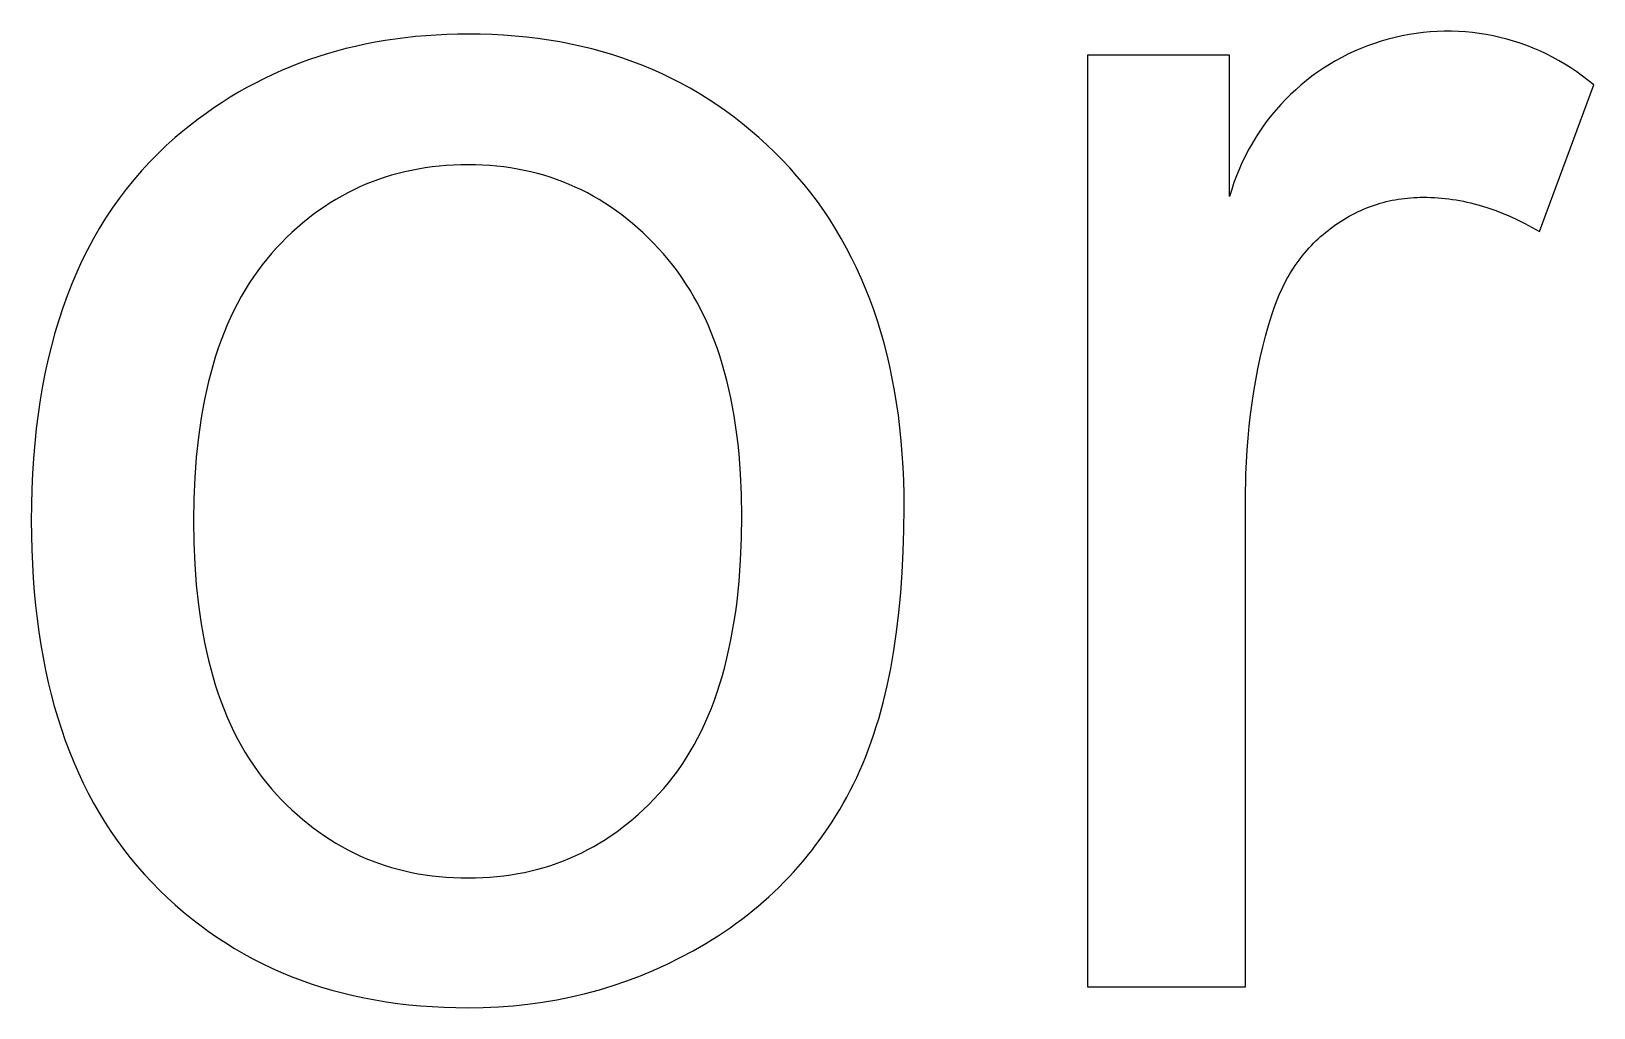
# Model space of a CAD drawing. Extents: x -81 to 81, y -56 to 81.
# Drawn here: x -79.63 to -69.92, y -53.96 to -47.88 of the extents above; entities that cross this region are included whole.
import ezdxf

# ---------------------------------------------------------------- set-up
doc = ezdxf.new("R2010")
doc.units = 0
doc.layers.add('MOSFET', color=7, linetype='CONTINUOUS')

msp = doc.modelspace()

# ---------------------------------------------------------------- linework, layer by layer
at = {"layer": 'MOSFET'}
for p, q in [((-77.6133, -47.9786), (-77.6731, -47.993)), ((-77.5529, -47.9654), (-77.6133, -47.9786)), ((-77.4918, -47.9534), (-77.5529, -47.9654)), ((-77.4301, -47.9427), (-77.4918, -47.9534)), ((-77.3678, -47.9333), (-77.4301, -47.9427)), ((-77.3048, -47.9251), (-77.3678, -47.9333)), ((-77.2412, -47.9182), (-77.3048, -47.9251)), ((-77.1769, -47.9126), (-77.2412, -47.9182)), ((-77.112, -47.9082), (-77.1769, -47.9126)), ((-77.0464, -47.905), (-77.112, -47.9082)), ((-76.9803, -47.9032), (-77.0464, -47.905)), ((-76.9134, -47.9025), (-76.9803, -47.9032)), ((-76.8392, -47.9033), (-76.9134, -47.9025)), ((-76.7658, -47.9056), (-76.8392, -47.9033)), ((-76.6933, -47.9094), (-76.7658, -47.9056)), ((-76.6217, -47.9147), (-76.6933, -47.9094)), ((-76.5509, -47.9216), (-76.6217, -47.9147)), ((-76.4809, -47.93), (-76.5509, -47.9216)), ((-76.4118, -47.94), (-76.4809, -47.93)), ((-76.3436, -47.9514), (-76.4118, -47.94)), ((-76.2762, -47.9644), (-76.3436, -47.9514)), ((-76.2096, -47.9789), (-76.2762, -47.9644)), ((-76.1439, -47.995), (-76.2096, -47.9789)), ((-77.9059, -48.0634), (-77.9625, -48.0841)), ((-77.8487, -48.0439), (-77.9059, -48.0634)), ((-77.7908, -48.0257), (-77.8487, -48.0439)), ((-77.7323, -48.0087), (-77.7908, -48.0257)), ((-77.6731, -47.993), (-77.7323, -48.0087)), ((-76.0791, -48.0126), (-76.1439, -47.995)), ((-76.0151, -48.0317), (-76.0791, -48.0126)), ((-75.9519, -48.0523), (-76.0151, -48.0317)), ((-75.8897, -48.0745), (-75.9519, -48.0523)), ((-75.8282, -48.0982), (-75.8897, -48.0745)), ((-73.0634, -48.0334), (-73.0634, -53.8248)), ((-72.18, -48.0334), (-73.0634, -48.0334)), ((-72.18, -48.9114), (-72.18, -48.0334)), ((-78.1285, -48.1539), (-78.1825, -48.1797)), ((-78.0738, -48.1294), (-78.1285, -48.1539)), ((-78.0185, -48.1061), (-78.0738, -48.1294)), ((-77.9625, -48.0841), (-78.0185, -48.1061)), ((-75.7676, -48.1234), (-75.8282, -48.0982)), ((-75.7079, -48.1501), (-75.7676, -48.1234)), ((-75.649, -48.1784), (-75.7079, -48.1501)), ((-78.3408, -48.2645), (-78.3923, -48.2953)), ((-78.2887, -48.235), (-78.3408, -48.2645)), ((-78.2359, -48.2067), (-78.2887, -48.235)), ((-78.1825, -48.1797), (-78.2359, -48.2067)), ((-75.591, -48.2082), (-75.649, -48.1784)), ((-75.5338, -48.2395), (-75.591, -48.2082)), ((-75.4775, -48.2724), (-75.5338, -48.2395)), ((-70.2549, -49.1295), (-69.9168, -48.2188)), ((-78.4934, -48.3606), (-78.5429, -48.3952)), ((-78.4432, -48.3273), (-78.4934, -48.3606)), ((-78.3923, -48.2953), (-78.4432, -48.3273)), ((-75.422, -48.3068), (-75.4775, -48.2724)), ((-75.3674, -48.3427), (-75.422, -48.3068)), ((-75.3137, -48.3802), (-75.3674, -48.3427)), ((-78.5919, -48.431), (-78.6402, -48.4681)), ((-78.5429, -48.3952), (-78.5919, -48.431)), ((-75.2607, -48.4191), (-75.3137, -48.3802)), ((-75.2087, -48.4596), (-75.2607, -48.4191)), ((-75.1575, -48.5017), (-75.2087, -48.4596)), ((-78.7348, -48.546), (-78.7899, -48.5952)), ((-78.6878, -48.5064), (-78.7348, -48.546)), ((-78.6402, -48.4681), (-78.6878, -48.5064)), ((-75.1071, -48.5452), (-75.1575, -48.5017)), ((-75.0576, -48.5903), (-75.1071, -48.5452)), ((-78.8431, -48.6461), (-78.8947, -48.6985)), ((-78.7899, -48.5952), (-78.8431, -48.6461)), ((-75.0089, -48.6369), (-75.0576, -48.5903)), ((-74.9611, -48.6851), (-75.0089, -48.6369)), ((-78.9444, -48.7526), (-78.9925, -48.8084)), ((-78.8947, -48.6985), (-78.9444, -48.7526)), ((-77.2658, -48.7495), (-77.3077, -48.7586)), ((-77.2235, -48.7414), (-77.2658, -48.7495)), ((-77.1807, -48.7344), (-77.2235, -48.7414)), ((-77.1374, -48.7285), (-77.1807, -48.7344)), ((-77.0936, -48.7237), (-77.1374, -48.7285)), ((-77.0493, -48.7199), (-77.0936, -48.7237)), ((-77.0045, -48.7172), (-77.0493, -48.7199)), ((-76.9592, -48.7156), (-77.0045, -48.7172)), ((-76.9134, -48.7151), (-76.9592, -48.7156)), ((-76.8683, -48.7156), (-76.9134, -48.7151)), ((-76.8237, -48.7172), (-76.8683, -48.7156)), ((-76.7795, -48.7199), (-76.8237, -48.7172)), ((-76.7358, -48.7237), (-76.7795, -48.7199)), ((-76.6926, -48.7286), (-76.7358, -48.7237)), ((-76.6498, -48.7345), (-76.6926, -48.7286)), ((-76.6075, -48.7416), (-76.6498, -48.7345)), ((-76.5656, -48.7497), (-76.6075, -48.7416)), ((-76.5242, -48.7588), (-76.5656, -48.7497)), ((-74.9145, -48.7346), (-74.9611, -48.6851)), ((-74.8694, -48.7852), (-74.9145, -48.7346)), ((-78.9925, -48.8084), (-79.0388, -48.8657)), ((-77.5869, -48.8528), (-77.6248, -48.8705)), ((-77.5485, -48.8361), (-77.5869, -48.8528)), ((-77.5096, -48.8205), (-77.5485, -48.8361)), ((-77.4702, -48.806), (-77.5096, -48.8205)), ((-77.4303, -48.7925), (-77.4702, -48.806)), ((-77.3899, -48.7801), (-77.4303, -48.7925)), ((-77.3491, -48.7689), (-77.3899, -48.7801)), ((-77.3077, -48.7586), (-77.3491, -48.7689)), ((-76.4833, -48.7691), (-76.5242, -48.7588)), ((-76.4428, -48.7805), (-76.4833, -48.7691)), ((-76.4028, -48.7929), (-76.4428, -48.7805)), ((-76.3633, -48.8064), (-76.4028, -48.7929)), ((-76.3242, -48.821), (-76.3633, -48.8064)), ((-76.2856, -48.8367), (-76.3242, -48.821)), ((-76.2474, -48.8534), (-76.2856, -48.8367)), ((-74.8257, -48.837), (-74.8694, -48.7852)), ((-74.7835, -48.89), (-74.8257, -48.837)), ((-79.0833, -48.9247), (-79.1261, -48.9853)), ((-79.0388, -48.8657), (-79.0833, -48.9247)), ((-77.7357, -48.9302), (-77.7717, -48.9523)), ((-77.6992, -48.9092), (-77.7357, -48.9302)), ((-77.6623, -48.8893), (-77.6992, -48.9092)), ((-77.6248, -48.8705), (-77.6623, -48.8893)), ((-76.2098, -48.8713), (-76.2474, -48.8534)), ((-76.1725, -48.8902), (-76.2098, -48.8713)), ((-76.1358, -48.9102), (-76.1725, -48.8902)), ((-76.0995, -48.9313), (-76.1358, -48.9102)), ((-76.0636, -48.9534), (-76.0995, -48.9313)), ((-74.7428, -48.9442), (-74.7835, -48.89)), ((-74.7035, -48.9995), (-74.7428, -48.9442)), ((-71.2438, -48.9539), (-71.2254, -48.9488)), ((-71.2254, -48.9488), (-71.2069, -48.9441)), ((-71.2069, -48.9441), (-71.1882, -48.9397)), ((-71.1882, -48.9397), (-71.1695, -48.9357)), ((-71.1695, -48.9357), (-71.1506, -48.9322)), ((-71.1506, -48.9322), (-71.1316, -48.9289)), ((-71.1316, -48.9289), (-71.1124, -48.9261)), ((-71.1124, -48.9261), (-71.0931, -48.9236)), ((-71.0931, -48.9236), (-71.0737, -48.9216)), ((-71.0737, -48.9216), (-71.0542, -48.9199)), ((-71.0542, -48.9199), (-71.0345, -48.9185)), ((-71.0345, -48.9185), (-71.0147, -48.9176)), ((-71.0147, -48.9176), (-70.9948, -48.917)), ((-70.9948, -48.917), (-70.9748, -48.9168)), ((-70.9748, -48.9168), (-70.9523, -48.917)), ((-70.9523, -48.917), (-70.9298, -48.9177)), ((-70.9298, -48.9177), (-70.9073, -48.9187)), ((-70.9073, -48.9187), (-70.8848, -48.9202)), ((-70.8848, -48.9202), (-70.8623, -48.922)), ((-70.8623, -48.922), (-70.8398, -48.9243)), ((-70.8398, -48.9243), (-70.8173, -48.927)), ((-70.8173, -48.927), (-70.7948, -48.9301)), ((-70.7948, -48.9301), (-70.7723, -48.9337)), ((-70.7723, -48.9337), (-70.7498, -48.9376)), ((-70.7498, -48.9376), (-70.7273, -48.942)), ((-70.7273, -48.942), (-70.7048, -48.9467)), ((-70.7048, -48.9467), (-70.6823, -48.9519)), ((-79.1261, -48.9853), (-79.1672, -49.0476)), ((-77.8766, -49.0249), (-77.9106, -49.0512)), ((-77.8421, -48.9996), (-77.8766, -49.0249)), ((-77.8071, -48.9754), (-77.8421, -48.9996)), ((-77.7717, -48.9523), (-77.8071, -48.9754)), ((-76.0283, -48.9767), (-76.0636, -48.9534)), ((-75.9934, -49.001), (-76.0283, -48.9767)), ((-75.9589, -49.0264), (-75.9934, -49.001)), ((-75.925, -49.0529), (-75.9589, -49.0264)), ((-74.6658, -49.056), (-74.7035, -48.9995)), ((-71.4711, -49.0547), (-71.4544, -49.0446)), ((-71.4544, -49.0446), (-71.4376, -49.035)), ((-71.4376, -49.035), (-71.4206, -49.0257)), ((-71.4206, -49.0257), (-71.4035, -49.0168)), ((-71.4035, -49.0168), (-71.3862, -49.0083)), ((-71.3862, -49.0083), (-71.3689, -49.0002)), ((-71.3689, -49.0002), (-71.3514, -48.9925)), ((-71.3514, -48.9925), (-71.3338, -48.9851)), ((-71.3338, -48.9851), (-71.316, -48.9781)), ((-71.316, -48.9781), (-71.2982, -48.9715)), ((-71.2982, -48.9715), (-71.2802, -48.9652)), ((-71.2802, -48.9652), (-71.262, -48.9594)), ((-71.262, -48.9594), (-71.2438, -48.9539)), ((-70.6823, -48.9519), (-70.6599, -48.9575)), ((-70.6599, -48.9575), (-70.6149, -48.97)), ((-70.6149, -48.97), (-70.5699, -48.9841)), ((-70.5699, -48.9841), (-70.5249, -48.9999)), ((-70.5249, -48.9999), (-70.4799, -49.0174)), ((-70.4799, -49.0174), (-70.4349, -49.0365)), ((-70.4349, -49.0365), (-70.3899, -49.0572)), ((-79.2065, -49.1115), (-79.244, -49.177)), ((-79.1672, -49.0476), (-79.2065, -49.1115)), ((-78.0097, -49.1368), (-78.0418, -49.1674)), ((-77.9772, -49.1072), (-78.0097, -49.1368)), ((-77.9441, -49.0787), (-77.9772, -49.1072)), ((-77.9106, -49.0512), (-77.9441, -49.0787)), ((-75.8914, -49.0805), (-75.925, -49.0529)), ((-75.8584, -49.1091), (-75.8914, -49.0805)), ((-75.8258, -49.1388), (-75.8584, -49.1091)), ((-75.7937, -49.1697), (-75.8258, -49.1388)), ((-74.6295, -49.1137), (-74.6658, -49.056)), ((-74.5947, -49.1725), (-74.6295, -49.1137)), ((-71.5996, -49.148), (-71.5843, -49.1352)), ((-71.5843, -49.1352), (-71.5687, -49.1227)), ((-71.5687, -49.1227), (-71.5528, -49.1104)), ((-71.5528, -49.1104), (-71.5367, -49.0985)), ((-71.5367, -49.0985), (-71.5205, -49.087)), ((-71.5205, -49.087), (-71.5042, -49.0758)), ((-71.5042, -49.0758), (-71.4877, -49.0651)), ((-71.4877, -49.0651), (-71.4711, -49.0547)), ((-70.3899, -49.0572), (-70.3449, -49.0797)), ((-70.3449, -49.0797), (-70.2999, -49.1038)), ((-70.2999, -49.1038), (-70.2549, -49.1295)), ((-79.244, -49.177), (-79.2798, -49.2441)), ((-78.1044, -49.232), (-78.135, -49.2658)), ((-78.0733, -49.1992), (-78.1044, -49.232)), ((-78.0418, -49.1674), (-78.0733, -49.1992)), ((-75.762, -49.2015), (-75.7937, -49.1697)), ((-75.7308, -49.2345), (-75.762, -49.2015)), ((-75.7001, -49.2686), (-75.7308, -49.2345)), ((-74.5614, -49.2325), (-74.5947, -49.1725)), ((-74.5296, -49.2936), (-74.5614, -49.2325)), ((-71.6986, -49.2461), (-71.6854, -49.2312)), ((-71.6854, -49.2312), (-71.6718, -49.2166)), ((-71.6718, -49.2166), (-71.6579, -49.2023)), ((-71.6579, -49.2023), (-71.6438, -49.1883)), ((-71.6438, -49.1883), (-71.6293, -49.1746)), ((-71.6293, -49.1746), (-71.6146, -49.1612)), ((-71.6146, -49.1612), (-71.5996, -49.148)), ((-79.3139, -49.3129), (-79.3462, -49.3833)), ((-79.2798, -49.2441), (-79.3139, -49.3129)), ((-78.1937, -49.3369), (-78.2217, -49.3741)), ((-78.1648, -49.3008), (-78.1937, -49.3369)), ((-78.135, -49.2658), (-78.1648, -49.3008)), ((-75.67, -49.3037), (-75.7001, -49.2686)), ((-75.641, -49.3398), (-75.67, -49.3037)), ((-74.4992, -49.356), (-74.5296, -49.2936)), ((-71.7723, -49.3415), (-71.7608, -49.3249)), ((-71.7608, -49.3249), (-71.7489, -49.3085)), ((-71.7489, -49.3085), (-71.7368, -49.2925)), ((-71.7368, -49.2925), (-71.7244, -49.2767)), ((-71.7244, -49.2767), (-71.7116, -49.2612)), ((-71.7116, -49.2612), (-71.6986, -49.2461)), ((-79.3462, -49.3833), (-79.3768, -49.4553)), ((-78.2487, -49.4123), (-78.2748, -49.4517)), ((-78.2217, -49.3741), (-78.2487, -49.4123)), ((-75.6128, -49.3769), (-75.641, -49.3398)), ((-75.5857, -49.4151), (-75.6128, -49.3769)), ((-75.5595, -49.4543), (-75.5857, -49.4151)), ((-74.4704, -49.4194), (-74.4992, -49.356)), ((-74.443, -49.4841), (-74.4704, -49.4194)), ((-71.8357, -49.4475), (-71.8258, -49.4291)), ((-71.8258, -49.4291), (-71.8157, -49.411)), ((-71.8157, -49.411), (-71.8053, -49.3932)), ((-71.8053, -49.3932), (-71.7946, -49.3757)), ((-71.7946, -49.3757), (-71.7836, -49.3584)), ((-71.7836, -49.3584), (-71.7723, -49.3415)), ((-79.4056, -49.529), (-79.4327, -49.6043)), ((-79.3768, -49.4553), (-79.4056, -49.529)), ((-78.2999, -49.4921), (-78.3241, -49.5337)), ((-78.2748, -49.4517), (-78.2999, -49.4921)), ((-75.5342, -49.4945), (-75.5595, -49.4543)), ((-75.5099, -49.5357), (-75.5342, -49.4945)), ((-74.4171, -49.5499), (-74.443, -49.4841)), ((-71.8886, -49.564), (-71.8721, -49.524)), ((-71.8721, -49.524), (-71.8634, -49.5044)), ((-71.8634, -49.5044), (-71.8545, -49.4852)), ((-71.8545, -49.4852), (-71.8452, -49.4662)), ((-71.8452, -49.4662), (-71.8357, -49.4475)), ((-79.4327, -49.6043), (-79.458, -49.6812)), ((-78.3696, -49.6201), (-78.3909, -49.6649)), ((-78.3473, -49.5763), (-78.3696, -49.6201)), ((-78.3241, -49.5337), (-78.3473, -49.5763)), ((-75.4865, -49.5779), (-75.5099, -49.5357)), ((-75.4641, -49.6211), (-75.4865, -49.5779)), ((-75.4427, -49.6654), (-75.4641, -49.6211)), ((-74.3926, -49.6169), (-74.4171, -49.5499)), ((-74.3697, -49.6851), (-74.3926, -49.6169)), ((-71.9182, -49.6476), (-71.904, -49.6052)), ((-71.904, -49.6052), (-71.8886, -49.564)), ((-79.458, -49.6812), (-79.4816, -49.7597)), ((-78.4113, -49.7109), (-78.4307, -49.7579)), ((-78.3909, -49.6649), (-78.4113, -49.7109)), ((-75.4222, -49.7107), (-75.4427, -49.6654)), ((-75.4026, -49.7569), (-75.4222, -49.7107)), ((-74.3482, -49.7544), (-74.3697, -49.6851)), ((-71.9565, -49.78), (-71.938, -49.7134)), ((-71.938, -49.7134), (-71.9182, -49.6476)), ((-79.4816, -49.7597), (-79.5034, -49.8399)), ((-78.4492, -49.8061), (-78.4667, -49.8553)), ((-78.4307, -49.7579), (-78.4492, -49.8061)), ((-75.3841, -49.8043), (-75.4026, -49.7569)), ((-75.3664, -49.8526), (-75.3841, -49.8043)), ((-74.3282, -49.8249), (-74.3482, -49.7544)), ((-71.9738, -49.8474), (-71.9565, -49.78)), ((-79.5034, -49.8399), (-79.5235, -49.9217)), ((-78.4833, -49.9056), (-78.499, -49.9571)), ((-78.4667, -49.8553), (-78.4833, -49.9056)), ((-75.3497, -49.9019), (-75.3664, -49.8526)), ((-75.334, -49.9523), (-75.3497, -49.9019)), ((-74.3097, -49.8965), (-74.3282, -49.8249)), ((-74.2927, -49.9693), (-74.3097, -49.8965)), ((-72.0045, -49.9844), (-71.9898, -49.9155)), ((-71.9898, -49.9155), (-71.9738, -49.8474)), ((-79.5418, -50.0051), (-79.5584, -50.0902)), ((-79.5235, -49.9217), (-79.5418, -50.0051)), ((-78.5137, -50.0096), (-78.5274, -50.0632)), ((-78.499, -49.9571), (-78.5137, -50.0096)), ((-75.3192, -50.0037), (-75.334, -49.9523)), ((-75.3054, -50.0561), (-75.3192, -50.0037)), ((-74.2772, -50.0433), (-74.2927, -49.9693)), ((-72.0179, -50.054), (-72.0045, -49.9844)), ((-79.5584, -50.0902), (-79.5733, -50.1769)), ((-78.5274, -50.0632), (-78.5402, -50.1179)), ((-75.2925, -50.1095), (-75.3054, -50.0561)), ((-75.2806, -50.1639), (-75.2925, -50.1095)), ((-74.2631, -50.1185), (-74.2772, -50.0433)), ((-72.03, -50.1244), (-72.0179, -50.054)), ((-79.5733, -50.1769), (-79.5864, -50.2652)), ((-78.5521, -50.1737), (-78.563, -50.2307)), ((-78.5402, -50.1179), (-78.5521, -50.1737)), ((-75.2697, -50.2193), (-75.2806, -50.1639)), ((-74.2505, -50.1948), (-74.2631, -50.1185)), ((-74.2394, -50.2723), (-74.2505, -50.1948)), ((-72.0505, -50.2676), (-72.0409, -50.1956)), ((-72.0409, -50.1956), (-72.03, -50.1244)), ((-79.5864, -50.2652), (-79.5977, -50.3552)), ((-78.5729, -50.2887), (-78.5819, -50.3478)), ((-78.563, -50.2307), (-78.5729, -50.2887)), ((-75.2597, -50.2758), (-75.2697, -50.2193)), ((-75.2506, -50.3333), (-75.2597, -50.2758)), ((-74.2298, -50.3509), (-74.2394, -50.2723)), ((-72.0588, -50.3403), (-72.0505, -50.2676)), ((-79.5977, -50.3552), (-79.6073, -50.4468)), ((-78.5819, -50.3478), (-78.59, -50.408)), ((-75.2425, -50.3918), (-75.2506, -50.3333)), ((-75.2354, -50.4513), (-75.2425, -50.3918)), ((-74.2216, -50.4307), (-74.2298, -50.3509)), ((-72.0658, -50.4138), (-72.0588, -50.3403)), ((-79.6073, -50.4468), (-79.6152, -50.54)), ((-78.59, -50.408), (-78.6033, -50.5317)), ((-75.2292, -50.5118), (-75.2354, -50.4513)), ((-74.215, -50.5117), (-74.2216, -50.4307)), ((-72.0792, -50.6389), (-72.0716, -50.4881)), ((-72.0716, -50.4881), (-72.0658, -50.4138)), ((-79.6152, -50.54), (-79.6213, -50.6348)), ((-78.6033, -50.5317), (-78.6127, -50.6598)), ((-75.2196, -50.6359), (-75.2292, -50.5118)), ((-74.2098, -50.5939), (-74.215, -50.5117)), ((-74.2061, -50.6772), (-74.2098, -50.5939)), ((-79.6213, -50.6348), (-79.6257, -50.7313)), ((-78.6127, -50.6598), (-78.6184, -50.7922)), ((-75.2139, -50.7641), (-75.2196, -50.6359)), ((-74.2039, -50.7617), (-74.2061, -50.6772)), ((-72.0818, -50.7928), (-72.0792, -50.6389)), ((-79.6257, -50.7313), (-79.6283, -50.8294)), ((-78.6184, -50.7922), (-78.6203, -50.9291)), ((-75.212, -50.8964), (-75.2139, -50.7641)), ((-74.2031, -50.8473), (-74.2039, -50.7617)), ((-72.0818, -53.8248), (-72.0818, -50.7928)), ((-79.6283, -50.8294), (-79.6292, -50.9291)), ((-74.2044, -50.9852), (-74.2031, -50.8473)), ((-79.6292, -50.9291), (-79.6262, -51.1098)), ((-78.6203, -50.9291), (-78.6184, -51.066)), ((-75.2139, -51.0366), (-75.212, -50.8964)), ((-74.2084, -51.1193), (-74.2044, -50.9852)), ((-78.6184, -51.066), (-78.6127, -51.1985)), ((-75.2196, -51.1722), (-75.2139, -51.0366)), ((-79.6262, -51.1098), (-79.6175, -51.2851)), ((-75.2291, -51.3033), (-75.2196, -51.1722)), ((-74.2149, -51.2498), (-74.2084, -51.1193)), ((-78.6127, -51.1985), (-78.6033, -51.3266)), ((-74.2241, -51.3764), (-74.2149, -51.2498)), ((-79.6175, -51.2851), (-79.6109, -51.3708)), ((-79.6109, -51.3708), (-79.6028, -51.4551)), ((-78.6033, -51.3266), (-78.59, -51.4504)), ((-75.2423, -51.4298), (-75.2291, -51.3033)), ((-74.2359, -51.4994), (-74.2241, -51.3764)), ((-79.6028, -51.4551), (-79.5933, -51.538)), ((-78.59, -51.4504), (-78.5819, -51.5107)), ((-75.2504, -51.4913), (-75.2423, -51.4298)), ((-79.5933, -51.538), (-79.5823, -51.6196)), ((-78.5819, -51.5107), (-78.5729, -51.5698)), ((-78.5729, -51.5698), (-78.563, -51.6279)), ((-75.2693, -51.611), (-75.2594, -51.5517)), ((-75.2594, -51.5517), (-75.2504, -51.4913)), ((-74.2503, -51.6187), (-74.2359, -51.4994)), ((-79.5823, -51.6196), (-79.5699, -51.6999)), ((-78.563, -51.6279), (-78.5521, -51.6849)), ((-75.2921, -51.7261), (-75.2802, -51.6691)), ((-75.2802, -51.6691), (-75.2693, -51.611)), ((-74.2673, -51.7342), (-74.2503, -51.6187)), ((-79.5699, -51.6999), (-79.5559, -51.7788)), ((-78.5521, -51.6849), (-78.5402, -51.7407)), ((-78.5402, -51.7407), (-78.5274, -51.7955)), ((-75.3049, -51.782), (-75.2921, -51.7261)), ((-74.287, -51.8459), (-74.2673, -51.7342)), ((-79.5559, -51.7788), (-79.5406, -51.8564)), ((-79.5406, -51.8564), (-79.5237, -51.9327)), ((-78.5274, -51.7955), (-78.5137, -51.8492)), ((-78.5137, -51.8492), (-78.499, -51.9018)), ((-75.3333, -51.8903), (-75.3186, -51.8367)), ((-75.3186, -51.8367), (-75.3049, -51.782)), ((-74.3093, -51.954), (-74.287, -51.8459)), ((-79.5237, -51.9327), (-79.5054, -52.0076)), ((-78.499, -51.9018), (-78.4833, -51.9534)), ((-78.4833, -51.9534), (-78.4667, -52.0038)), ((-75.3656, -51.994), (-75.349, -51.9427)), ((-75.349, -51.9427), (-75.3333, -51.8903)), ((-74.3341, -52.0583), (-74.3093, -51.954)), ((-79.5054, -52.0076), (-79.4857, -52.0812)), ((-78.4667, -52.0038), (-78.4492, -52.0531)), ((-78.4492, -52.0531), (-78.4307, -52.1014)), ((-75.4016, -52.0931), (-75.3831, -52.0441)), ((-75.3831, -52.0441), (-75.3656, -51.994)), ((-79.4857, -52.0812), (-79.4644, -52.1534)), ((-79.4644, -52.1534), (-79.4417, -52.2243)), ((-78.4307, -52.1014), (-78.4113, -52.1485)), ((-78.4113, -52.1485), (-78.3909, -52.1946)), ((-75.4414, -52.1877), (-75.421, -52.141)), ((-75.421, -52.141), (-75.4016, -52.0931)), ((-74.3617, -52.1589), (-74.3341, -52.0583)), ((-79.4417, -52.2243), (-79.4176, -52.2938)), ((-78.3909, -52.1946), (-78.3696, -52.2395)), ((-78.3696, -52.2395), (-78.3473, -52.2834)), ((-75.485, -52.2778), (-75.4627, -52.2333)), ((-75.4627, -52.2333), (-75.4414, -52.1877)), ((-74.3918, -52.2558), (-74.3764, -52.2078)), ((-74.3764, -52.2078), (-74.3617, -52.1589)), ((-79.4176, -52.2938), (-79.3919, -52.362)), ((-78.3473, -52.2834), (-78.3241, -52.3262)), ((-78.3241, -52.3262), (-78.2999, -52.3679)), ((-75.5324, -52.3633), (-75.5082, -52.3211)), ((-75.5082, -52.3211), (-75.485, -52.2778)), ((-74.4419, -52.3941), (-74.4245, -52.3489)), ((-74.4245, -52.3489), (-74.4078, -52.3028)), ((-74.4078, -52.3028), (-74.3918, -52.2558)), ((-79.3919, -52.362), (-79.3648, -52.4289)), ((-79.3648, -52.4289), (-79.3363, -52.4944)), ((-78.2999, -52.3679), (-78.2748, -52.4085)), ((-78.2748, -52.4085), (-78.2487, -52.448)), ((-75.6106, -52.4829), (-75.5836, -52.4442)), ((-75.5836, -52.4442), (-75.5575, -52.4043)), ((-75.5575, -52.4043), (-75.5324, -52.3633)), ((-74.4786, -52.4817), (-74.4599, -52.4384)), ((-74.4599, -52.4384), (-74.4419, -52.3941)), ((-79.3363, -52.4944), (-79.3063, -52.5585)), ((-78.2487, -52.448), (-78.2217, -52.4864)), ((-78.2217, -52.4864), (-78.1937, -52.5237)), ((-78.1937, -52.5237), (-78.1648, -52.56)), ((-75.6675, -52.557), (-75.6386, -52.5206)), ((-75.6386, -52.5206), (-75.6106, -52.4829)), ((-74.5179, -52.5655), (-74.4979, -52.524)), ((-74.4979, -52.524), (-74.4786, -52.4817)), ((-79.3063, -52.5585), (-79.2748, -52.6214)), ((-79.2748, -52.6214), (-79.2418, -52.6829)), ((-78.1648, -52.56), (-78.135, -52.5951)), ((-78.135, -52.5951), (-78.1044, -52.6291)), ((-78.1044, -52.6291), (-78.0733, -52.6621)), ((-75.759, -52.6597), (-75.7279, -52.6266)), ((-75.7279, -52.6266), (-75.6973, -52.5924)), ((-75.6973, -52.5924), (-75.6675, -52.557)), ((-74.5598, -52.6458), (-74.5385, -52.606)), ((-74.5385, -52.606), (-74.5179, -52.5655)), ((-79.2418, -52.6829), (-79.2074, -52.743)), ((-78.0733, -52.6621), (-78.0418, -52.694)), ((-78.0418, -52.694), (-78.0097, -52.7248)), ((-78.0097, -52.7248), (-77.9772, -52.7546)), ((-75.855, -52.7526), (-75.8225, -52.7227)), ((-75.8225, -52.7227), (-75.7905, -52.6918)), ((-75.7905, -52.6918), (-75.759, -52.6597)), ((-74.6271, -52.7617), (-74.6041, -52.7236)), ((-74.6041, -52.7236), (-74.5816, -52.685)), ((-74.5816, -52.685), (-74.5598, -52.6458)), ((-79.2074, -52.743), (-79.1715, -52.8018)), ((-79.1715, -52.8018), (-79.1342, -52.8593)), ((-77.9772, -52.7546), (-77.9441, -52.7832)), ((-77.9441, -52.7832), (-77.9106, -52.8108)), ((-77.9106, -52.8108), (-77.8766, -52.8373)), ((-75.9554, -52.8357), (-75.9214, -52.8091)), ((-75.9214, -52.8091), (-75.888, -52.7814)), ((-75.888, -52.7814), (-75.855, -52.7526)), ((-74.675, -52.8362), (-74.6508, -52.7992)), ((-74.6508, -52.7992), (-74.6271, -52.7617)), ((-79.1342, -52.8593), (-79.0954, -52.9154)), ((-79.0954, -52.9154), (-79.0551, -52.9702)), ((-77.8766, -52.8373), (-77.8421, -52.8627)), ((-77.8421, -52.8627), (-77.8071, -52.887)), ((-77.8071, -52.887), (-77.7717, -52.9102)), ((-77.7717, -52.9102), (-77.7357, -52.9324)), ((-76.1322, -52.9525), (-76.0959, -52.9313)), ((-76.0959, -52.9313), (-76.06, -52.9091)), ((-76.06, -52.9091), (-76.0246, -52.8857)), ((-76.0246, -52.8857), (-75.9898, -52.8612)), ((-75.9898, -52.8612), (-75.9554, -52.8357)), ((-74.7513, -52.9438), (-74.7253, -52.9085)), ((-74.7253, -52.9085), (-74.6999, -52.8726)), ((-74.6999, -52.8726), (-74.675, -52.8362)), ((-79.0551, -52.9702), (-79.0133, -53.0236)), ((-79.0133, -53.0236), (-78.9701, -53.0757)), ((-77.7357, -52.9324), (-77.6992, -52.9535)), ((-77.6992, -52.9535), (-77.6623, -52.9735)), ((-77.6623, -52.9735), (-77.6248, -52.9924)), ((-77.6248, -52.9924), (-77.5869, -53.0102)), ((-77.5869, -53.0102), (-77.5485, -53.027)), ((-77.5485, -53.027), (-77.5096, -53.0427)), ((-76.321, -53.0421), (-76.2823, -53.0264)), ((-76.2823, -53.0264), (-76.244, -53.0095)), ((-76.244, -53.0095), (-76.2063, -52.9916)), ((-76.2063, -52.9916), (-76.169, -52.9726)), ((-76.169, -52.9726), (-76.1322, -52.9525)), ((-74.833, -53.0463), (-74.8052, -53.0127)), ((-74.8052, -53.0127), (-74.7779, -52.9785)), ((-74.7779, -52.9785), (-74.7513, -52.9438)), ((-78.9701, -53.0757), (-78.9255, -53.1265)), ((-78.9255, -53.1265), (-78.8793, -53.1759)), ((-77.5096, -53.0427), (-77.4702, -53.0573)), ((-77.4702, -53.0573), (-77.4303, -53.0708)), ((-77.4303, -53.0708), (-77.3899, -53.0832)), ((-77.3899, -53.0832), (-77.3491, -53.0945)), ((-77.3491, -53.0945), (-77.3077, -53.1048)), ((-77.3077, -53.1048), (-77.2658, -53.114)), ((-77.2658, -53.114), (-77.2235, -53.1221)), ((-77.2235, -53.1221), (-77.1807, -53.1291)), ((-76.648, -53.129), (-76.6055, -53.122)), ((-76.6055, -53.122), (-76.5634, -53.1138)), ((-76.5634, -53.1138), (-76.5218, -53.1046)), ((-76.5218, -53.1046), (-76.4807, -53.0943)), ((-76.4807, -53.0943), (-76.44, -53.0829)), ((-76.44, -53.0829), (-76.3999, -53.0704)), ((-76.3999, -53.0704), (-76.3602, -53.0568)), ((-76.3602, -53.0568), (-76.321, -53.0421)), ((-74.92, -53.1438), (-74.8904, -53.1119)), ((-74.8904, -53.1119), (-74.8614, -53.0794)), ((-74.8614, -53.0794), (-74.833, -53.0463)), ((-78.8793, -53.1759), (-78.832, -53.2238)), ((-77.1807, -53.1291), (-77.1374, -53.1351)), ((-77.1374, -53.1351), (-77.0936, -53.14)), ((-77.0936, -53.14), (-77.0493, -53.1437)), ((-77.0493, -53.1437), (-77.0045, -53.1464)), ((-77.0045, -53.1464), (-76.9592, -53.1481)), ((-76.9592, -53.1481), (-76.9134, -53.1486)), ((-76.9134, -53.1486), (-76.868, -53.1481)), ((-76.868, -53.1481), (-76.823, -53.1464)), ((-76.823, -53.1464), (-76.7786, -53.1437)), ((-76.7786, -53.1437), (-76.7346, -53.1399)), ((-76.7346, -53.1399), (-76.6911, -53.135)), ((-76.6911, -53.135), (-76.648, -53.129)), ((-75.0124, -53.2363), (-74.981, -53.206)), ((-74.981, -53.206), (-74.9502, -53.1752)), ((-74.9502, -53.1752), (-74.92, -53.1438)), ((-78.832, -53.2238), (-78.7838, -53.2703)), ((-78.7838, -53.2703), (-78.7347, -53.3152)), ((-78.7347, -53.3152), (-78.6846, -53.3586)), ((-75.1102, -53.3237), (-75.077, -53.2951)), ((-75.077, -53.2951), (-75.0444, -53.266)), ((-75.0444, -53.266), (-75.0124, -53.2363)), ((-78.6846, -53.3586), (-78.6336, -53.4005)), ((-78.6336, -53.4005), (-78.5818, -53.4409)), ((-75.2489, -53.4324), (-75.2134, -53.4061)), ((-75.2134, -53.4061), (-75.1784, -53.3792)), ((-75.1784, -53.3792), (-75.144, -53.3517)), ((-75.144, -53.3517), (-75.1102, -53.3237)), ((-78.5818, -53.4409), (-78.529, -53.4797)), ((-78.529, -53.4797), (-78.4753, -53.517)), ((-75.3972, -53.5322), (-75.3592, -53.5081)), ((-75.3592, -53.5081), (-75.3219, -53.4835)), ((-75.3219, -53.4835), (-75.2851, -53.4582)), ((-75.2851, -53.4582), (-75.2489, -53.4324)), ((-78.4753, -53.517), (-78.4207, -53.5528)), ((-78.4207, -53.5528), (-78.3652, -53.5871)), ((-78.3652, -53.5871), (-78.3087, -53.6199)), ((-75.5952, -53.6442), (-75.5147, -53.6012)), ((-75.5147, -53.6012), (-75.4358, -53.5558)), ((-75.4358, -53.5558), (-75.3972, -53.5322)), ((-78.3087, -53.6199), (-78.2514, -53.6511)), ((-78.2514, -53.6511), (-78.1932, -53.6808)), ((-78.1932, -53.6808), (-78.134, -53.709)), ((-78.134, -53.709), (-78.0739, -53.7356)), ((-75.7591, -53.7217), (-75.6767, -53.6843)), ((-75.6767, -53.6843), (-75.5952, -53.6442)), ((-78.0739, -53.7356), (-78.013, -53.7607)), ((-78.013, -53.7607), (-77.9511, -53.7843)), ((-77.9511, -53.7843), (-77.8883, -53.8064)), ((-76.0117, -53.8172), (-75.9266, -53.7882)), ((-75.9266, -53.7882), (-75.8424, -53.7563)), ((-75.8424, -53.7563), (-75.7591, -53.7217)), ((-77.8883, -53.8064), (-77.8245, -53.827)), ((-77.8245, -53.827), (-77.7599, -53.846)), ((-77.7599, -53.846), (-77.6944, -53.8635)), ((-77.6944, -53.8635), (-77.628, -53.8795)), ((-77.628, -53.8795), (-77.5606, -53.894)), ((-77.5606, -53.894), (-77.4923, -53.907)), ((-76.3614, -53.9058), (-76.2726, -53.8878)), ((-76.2726, -53.8878), (-76.1847, -53.8671)), ((-76.1847, -53.8671), (-76.0978, -53.8435)), ((-76.0978, -53.8435), (-76.0117, -53.8172)), ((-73.0634, -53.8248), (-72.0818, -53.8248)), ((-77.4923, -53.907), (-77.4232, -53.9184)), ((-77.4232, -53.9184), (-77.3531, -53.9283)), ((-77.3531, -53.9283), (-77.2821, -53.9367)), ((-77.2821, -53.9367), (-77.2102, -53.9435)), ((-77.2102, -53.9435), (-77.1373, -53.9488)), ((-77.1373, -53.9488), (-77.0636, -53.9526)), ((-77.0636, -53.9526), (-76.989, -53.9549)), ((-76.989, -53.9549), (-76.9134, -53.9557)), ((-76.9134, -53.9557), (-76.8191, -53.9543)), ((-76.8191, -53.9543), (-76.7258, -53.9502)), ((-76.7258, -53.9502), (-76.6333, -53.9432)), ((-76.6333, -53.9432), (-76.5418, -53.9335)), ((-76.5418, -53.9335), (-76.4511, -53.9211)), ((-76.4511, -53.9211), (-76.3614, -53.9058))]:
    msp.add_line(p, q, dxfattribs=at)
msp.add_arc((-70.8265, -49.2902), 1.4055, 49.66559, 164.36516, dxfattribs=at)

doc.saveas('drawing.dxf')
